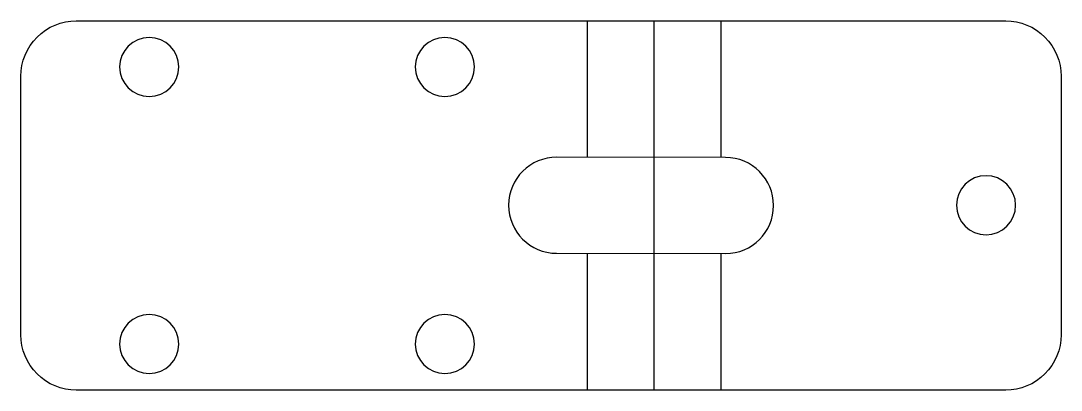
# Model space of a CAD drawing. Header units: millimetres. Extents: x -3 to 53.3, y 0 to 20.
import ezdxf

# ---------------------------------------------------------------- set-up
doc = ezdxf.new("R2010")
doc.units = ezdxf.units.MM

msp = doc.modelspace()

# ---------------------------------------------------------------- linework, layer by layer
at = {"layer": 'BEND'}
msp.add_line((31.269, 0), (31.269, 20), dxfattribs=at)
at = {"layer": 'BEND_EXTENT'}
for p, q in [((27.65, 20), (27.65, 12.612)), ((34.888, 20), (34.888, 12.601)), ((27.65, 7.411), (27.65, 0)), ((34.888, 7.4), (34.888, 0))]:
    msp.add_line(p, q, dxfattribs=at)
at = {"layer": 'INTERIOR_PROFILES'}
msp.add_lwpolyline([(25.996, 7.413), (35.134, 7.4, 1), (35.142, 12.6), (26.004, 12.614, 1)], format="xyb", close=True, dxfattribs=at)
at = {"layer": 'INTERIOR_PROFILES', "extrusion": (0, 0, -1)}
for centre in [(-3.95, 17.5), (-19.95, 17.5), (-49.238, 10.015), (-3.95, 2.5), (-19.95, 2.5)]:
    msp.add_circle(centre, 1.6, dxfattribs=at)
at = {"layer": 'OUTER_PROFILES'}
msp.add_lwpolyline([(-3, 17, -0.414214), (0, 20), (50.305, 20, -0.414214), (53.305, 17), (53.305, 3, -0.414214), (50.305, 0), (0, 0, -0.414214), (-3, 3)], format="xyb", close=True, dxfattribs=at)

doc.saveas('drawing.dxf')
